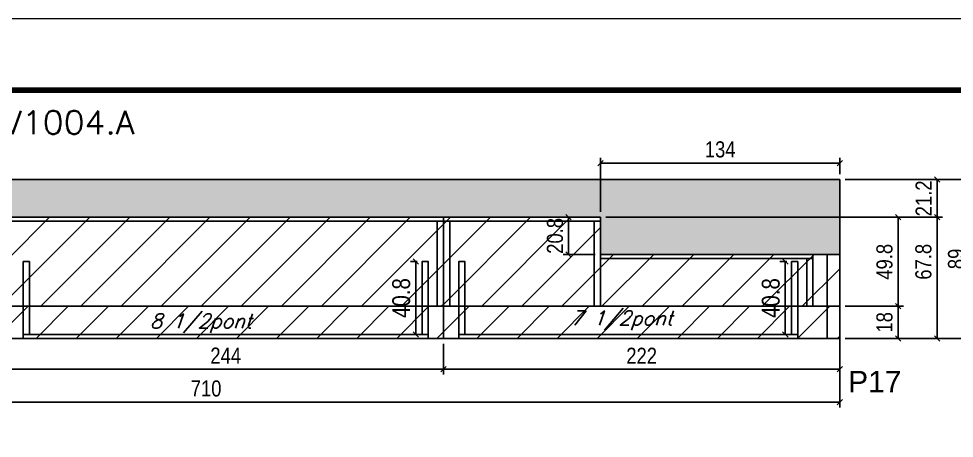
# Model space of a CAD drawing. Extents: x -20960 to -5926, y -2106 to 21915.
# Drawn here: x -6974 to -6450, y 20532 to 20767 of the extents above; entities that cross this region are included whole.
import ezdxf

# ---------------------------------------------------------------- set-up
doc = ezdxf.new("R2010")
doc.units = 0
doc.linetypes.add('DASHED', pattern=[0.75, 0.5, -0.25])
for name, color, linetype in [('5', 5, 'Continuous'), ('COTA', 241, 'Continuous'), ('Painéis', 200, 'Continuous'), ('Reaproveitamento', 251, 'Continuous'), ('SARR_2.2x7', 40, 'Continuous'), ('SARR_3.5x7', 81, 'Continuous'), ('texto', 7, 'Continuous')]:
    doc.layers.add(name, color=color, linetype=linetype)
for name, color, linetype, lineweight in [('Folhas', 255, 'Continuous', 9), ('SARRAFO DE PRESSAO', 251, 'DASHED', 9), ('Texto Seção', 7, 'Continuous', 15)]:
    doc.layers.add(name, color=color, linetype=linetype, lineweight=lineweight)
doc.styles.add('COTA TECNICA', font='techl___.ttf', dxfattribs={"height": 10})
doc.styles.add('COTA TECNICA-50', font='techl___.ttf', dxfattribs={"height": 9})
doc.styles.add('REGUA-120', font='ROMANS.shx', dxfattribs={"height": 15})
doc.styles.add('Romans', font='romans.shx')
doc.styles.get("Standard").update_dxf_attribs({"font": 'arial.ttf'})
doc.dimstyles.new('COTA PAINEL-50', dxfattribs={"dimtxt": 9, "dimasz": 3, "dimexe": 3, "dimexo": 3, "dimgap": 3, "dimtad": 1, "dimdec": 1, "dimzin": 12, "dimdsep": 46, "dimtxsty": 'COTA TECNICA-50', "dimblk1": 'OBLIQUE', "dimblk2": 'OBLIQUE', "dimsah": 1, "dimcen": 0.9, "dimclrd": 4, "dimclre": 4, "dimclrt": 240, "dimadec": 1, "dimazin": 3, "dimtfac": 1, "dimtdec": 1, "dimtmove": 0, "dimatfit": 3, "dimfxl": 1, "dimtolj": 1, "dimtzin": 12, "dimarcsym": 0})
doc.dimstyles.new('PAINEL', dxfattribs={"dimtxt": 10, "dimasz": 3, "dimexe": 3, "dimexo": 3, "dimgap": 3, "dimtad": 1, "dimdec": 1, "dimzin": 12, "dimdsep": 46, "dimtxsty": 'COTA TECNICA', "dimblk1": 'OBLIQUE', "dimblk2": 'OBLIQUE', "dimsah": 1, "dimcen": 0.9, "dimclrd": 4, "dimclre": 4, "dimclrt": 240, "dimadec": 1, "dimazin": 3, "dimtfac": 1, "dimtdec": 1, "dimtmove": 0, "dimatfit": 3, "dimfxl": 1, "dimtolj": 1, "dimtzin": 12, "dimarcsym": 0})
pattern_1 = [(45, (3178.797, 1313.465), (-11.22532, 11.22532), [])]
pattern_2 = [(45, (3170, 2277.15), (-11.22532, 11.22532), [])]

# ---------------------------------------------------------------- blocks, each defined once
blk = doc.blocks.new('9999999999')
at = {"layer": 'Folhas'}
blk.add_lwpolyline([(98138.98, 34190.21), (99623.98, 34190.21), (99623.98, 35240.21), (98138.98, 35240.21)], close=True, dxfattribs=at)
at = {"layer": 'Folhas', "color": 30, "const_width": 3}
blk.add_lwpolyline([(98213.98, 34230.21), (99583.98, 34230.21), (99583.98, 35200.21), (98213.98, 35200.21)], close=True, dxfattribs=at)
blk = doc.blocks.new('_Oblique')
at = {"color": 0, "linetype": 'ByBlock', "lineweight": -2}
blk.add_line((-0.5, -0.5), (0.5, 0.5), dxfattribs=at)
blk = doc.blocks.new('*D7792')
at = {"layer": 'COTA', "color": 4, "lineweight": -2, "transparency": 16777216}
for p, q in [((-6511.07, 20676.84), (-6438.29, 20676.84)), ((-6441.29, 20587.84), (-6441.29, 20676.84)), ((-6511.07, 20587.84), (-6438.29, 20587.84))]:
    blk.add_line(p, q, dxfattribs=at)
at = {"layer": 'Defpoints', "color": 0, "transparency": 16777216}
for p in [(-6514.07, 20676.84), (-6441.29, 20676.84), (-6514.07, 20587.84)]:
    blk.add_point(p, dxfattribs=at)
at = {"layer": 'COTA', "color": 4, "lineweight": -2, "transparency": 16777216, "xscale": 3, "yscale": 3, "zscale": 3}
for p, rotation in [((-6441.29, 20676.84), 90), ((-6441.29, 20587.84), 270)]:
    blk.add_blockref('_Oblique', p, dxfattribs=dict(at, rotation=rotation))
at = {"layer": 'COTA', "color": 240, "transparency": 16777216, "insert": (-6448.88, 20632.34), "char_height": 9, "attachment_point": 5, "rotation": 90, "style": 'COTA TECNICA-50'}
blk.add_mtext('\\A1;89', dxfattribs=at)
blk = doc.blocks.new('*D7772')
at = {"layer": 'COTA', "color": 4, "lineweight": -2, "transparency": 16777216}
for p, q in [((-6511.07, 20676.84), (-6456.56, 20676.84)), ((-6459.56, 20676.84), (-6459.56, 20655.64)), ((-6645.07, 20655.64), (-6456.56, 20655.64))]:
    blk.add_line(p, q, dxfattribs=at)
at = {"layer": 'Defpoints', "color": 0, "transparency": 16777216}
for p in [(-6514.07, 20676.84), (-6648.07, 20655.64), (-6459.56, 20655.64)]:
    blk.add_point(p, dxfattribs=at)
at = {"layer": 'COTA', "color": 4, "lineweight": -2, "transparency": 16777216, "xscale": 3, "yscale": 3, "zscale": 3}
for p, rotation in [((-6459.56, 20676.84), 90), ((-6459.56, 20655.64), 270)]:
    blk.add_blockref('_Oblique', p, dxfattribs=dict(at, rotation=rotation))
at = {"layer": 'COTA', "color": 240, "transparency": 16777216, "insert": (-6467.11, 20666.24), "char_height": 9, "attachment_point": 5, "rotation": 90, "style": 'COTA TECNICA-50'}
blk.add_mtext('\\A1;21.2', dxfattribs=at)
blk = doc.blocks.new('*D7773')
at = {"layer": 'COTA', "color": 4, "lineweight": -2, "transparency": 16777216}
for p, q in [((-6645.07, 20655.64), (-6456.56, 20655.64)), ((-6459.56, 20655.64), (-6459.56, 20587.84)), ((-6511.07, 20587.84), (-6456.56, 20587.84))]:
    blk.add_line(p, q, dxfattribs=at)
at = {"layer": 'Defpoints', "color": 0, "transparency": 16777216}
for p in [(-6648.07, 20655.64), (-6514.07, 20587.84), (-6459.56, 20587.84)]:
    blk.add_point(p, dxfattribs=at)
at = {"layer": 'COTA', "color": 4, "lineweight": -2, "transparency": 16777216, "xscale": 3, "yscale": 3, "zscale": 3}
for p, rotation in [((-6459.56, 20655.64), 90), ((-6459.56, 20587.84), 270)]:
    blk.add_blockref('_Oblique', p, dxfattribs=dict(at, rotation=rotation))
at = {"layer": 'COTA', "color": 240, "transparency": 16777216, "insert": (-6467.17, 20630.74), "char_height": 9, "attachment_point": 5, "rotation": 90, "style": 'COTA TECNICA-50'}
blk.add_mtext('\\A1;67.8', dxfattribs=at)
blk = doc.blocks.new('*D7775')
at = {"layer": 'COTA', "color": 4, "lineweight": -2, "transparency": 16777216}
for p, q in [((-6980.07, 20584.84), (-6980.07, 20567.63)), ((-6736.07, 20584.84), (-6736.07, 20567.63)), ((-6980.07, 20570.63), (-6736.07, 20570.63))]:
    blk.add_line(p, q, dxfattribs=at)
at = {"layer": 'Defpoints', "color": 0, "transparency": 16777216}
for p in [(-6980.07, 20587.84), (-6736.07, 20587.84), (-6736.07, 20570.63)]:
    blk.add_point(p, dxfattribs=at)
at = {"layer": 'COTA', "color": 4, "lineweight": -2, "transparency": 16777216, "xscale": 3, "yscale": 3, "zscale": 3, "rotation": 180}
blk.add_blockref('_Oblique', (-6980.07, 20570.63), dxfattribs=at)
at = {"layer": 'COTA', "color": 4, "lineweight": -2, "transparency": 16777216, "xscale": 3, "yscale": 3, "zscale": 3}
blk.add_blockref('_Oblique', (-6736.07, 20570.63), dxfattribs=at)
at = {"layer": 'COTA', "color": 240, "transparency": 16777216, "insert": (-6858.07, 20578.2), "char_height": 9, "attachment_point": 5, "style": 'COTA TECNICA-50'}
blk.add_mtext('\\A1;244', dxfattribs=at)
blk = doc.blocks.new('*D7776')
at = {"layer": 'COTA', "color": 4, "lineweight": -2, "transparency": 16777216}
for p, q in [((-6736.07, 20584.84), (-6736.07, 20567.63)), ((-6514.07, 20584.84), (-6514.07, 20567.63)), ((-6736.07, 20570.63), (-6514.07, 20570.63))]:
    blk.add_line(p, q, dxfattribs=at)
at = {"layer": 'Defpoints', "color": 0, "transparency": 16777216}
for p in [(-6736.07, 20587.84), (-6514.07, 20587.84), (-6514.07, 20570.63)]:
    blk.add_point(p, dxfattribs=at)
at = {"layer": 'COTA', "color": 4, "lineweight": -2, "transparency": 16777216, "xscale": 3, "yscale": 3, "zscale": 3, "rotation": 180}
blk.add_blockref('_Oblique', (-6736.07, 20570.63), dxfattribs=at)
at = {"layer": 'COTA', "color": 4, "lineweight": -2, "transparency": 16777216, "xscale": 3, "yscale": 3, "zscale": 3}
blk.add_blockref('_Oblique', (-6514.07, 20570.63), dxfattribs=at)
at = {"layer": 'COTA', "color": 240, "transparency": 16777216, "insert": (-6625.07, 20578.13), "char_height": 9, "attachment_point": 5, "style": 'COTA TECNICA-50'}
blk.add_mtext('\\A1;222', dxfattribs=at)
blk = doc.blocks.new('*D7777')
at = {"layer": 'COTA', "color": 4, "lineweight": -2, "transparency": 16777216}
for p, q in [((-7224.07, 20584.84), (-7224.07, 20549.17)), ((-6514.07, 20584.84), (-6514.07, 20549.17)), ((-6514.07, 20552.17), (-7224.07, 20552.17))]:
    blk.add_line(p, q, dxfattribs=at)
at = {"layer": 'Defpoints', "color": 0, "transparency": 16777216}
for p in [(-7224.07, 20587.84), (-6514.07, 20587.84), (-7224.07, 20552.17)]:
    blk.add_point(p, dxfattribs=at)
at = {"layer": 'COTA', "color": 4, "lineweight": -2, "transparency": 16777216, "xscale": 3, "yscale": 3, "zscale": 3, "rotation": 180}
blk.add_blockref('_Oblique', (-7224.07, 20552.17), dxfattribs=at)
at = {"layer": 'COTA', "color": 4, "lineweight": -2, "transparency": 16777216, "xscale": 3, "yscale": 3, "zscale": 3}
blk.add_blockref('_Oblique', (-6514.07, 20552.17), dxfattribs=at)
at = {"layer": 'COTA', "color": 240, "transparency": 16777216, "insert": (-6869.07, 20559.76), "char_height": 9, "attachment_point": 5, "style": 'COTA TECNICA-50'}
blk.add_mtext('\\A1;710', dxfattribs=at)
blk = doc.blocks.new('*D7794')
at = {"layer": 'COTA', "color": 4, "lineweight": -2, "transparency": 16777216}
for p, q in [((-6648.07, 20658.64), (-6648.07, 20688.91)), ((-6514.07, 20679.84), (-6514.07, 20688.91)), ((-6648.07, 20685.91), (-6514.07, 20685.91))]:
    blk.add_line(p, q, dxfattribs=at)
at = {"layer": 'Defpoints', "color": 0, "transparency": 16777216}
for p in [(-6514.07, 20685.91), (-6514.07, 20676.84), (-6648.07, 20655.64)]:
    blk.add_point(p, dxfattribs=at)
at = {"layer": 'COTA', "color": 4, "lineweight": -2, "transparency": 16777216, "xscale": 3, "yscale": 3, "zscale": 3, "rotation": 180}
blk.add_blockref('_Oblique', (-6648.07, 20685.91), dxfattribs=at)
at = {"layer": 'COTA', "color": 4, "lineweight": -2, "transparency": 16777216, "xscale": 3, "yscale": 3, "zscale": 3}
blk.add_blockref('_Oblique', (-6514.07, 20685.91), dxfattribs=at)
at = {"layer": 'COTA', "color": 240, "transparency": 16777216, "insert": (-6581.07, 20693.61), "char_height": 9, "attachment_point": 5, "style": 'COTA TECNICA-50'}
blk.add_mtext('\\A1;134', dxfattribs=at)
blk = doc.blocks.new('*D7796')
at = {"layer": 'COTA', "color": 4, "lineweight": -2, "transparency": 16777216}
for p, q in [((-6651.07, 20655.64), (-6668.98, 20655.64)), ((-6665.98, 20634.84), (-6665.98, 20655.64)), ((-6651.07, 20634.84), (-6668.98, 20634.84))]:
    blk.add_line(p, q, dxfattribs=at)
at = {"layer": 'Defpoints', "color": 0, "transparency": 16777216}
for p in [(-6665.98, 20655.64), (-6648.07, 20655.64), (-6648.07, 20634.84)]:
    blk.add_point(p, dxfattribs=at)
at = {"layer": 'COTA', "color": 4, "lineweight": -2, "transparency": 16777216, "xscale": 3, "yscale": 3, "zscale": 3}
for p, rotation in [((-6665.98, 20655.64), 90), ((-6665.98, 20634.84), 270)]:
    blk.add_blockref('_Oblique', p, dxfattribs=dict(at, rotation=rotation))
at = {"layer": 'COTA', "color": 240, "transparency": 16777216, "insert": (-6673.59, 20645.24), "char_height": 9, "attachment_point": 5, "rotation": 90, "style": 'COTA TECNICA-50'}
blk.add_mtext('\\A1;20.8', dxfattribs=at)
blk = doc.blocks.new('*D7779')
at = {"layer": 'COTA', "color": 4, "lineweight": -2, "ltscale": 25, "transparency": 16777216}
for p, q in [((-6750.77, 20630.84), (-6754.6, 20630.84)), ((-6751.6, 20630.84), (-6751.6, 20590.04)), ((-6750.77, 20590.04), (-6754.6, 20590.04))]:
    blk.add_line(p, q, dxfattribs=at)
at = {"layer": 'Defpoints', "color": 0, "ltscale": 25, "transparency": 16777216}
for p in [(-6747.77, 20630.84), (-6751.6, 20590.04), (-6747.77, 20590.04)]:
    blk.add_point(p, dxfattribs=at)
at = {"layer": 'COTA', "color": 4, "lineweight": -2, "ltscale": 25, "transparency": 16777216, "xscale": 3, "yscale": 3, "zscale": 3}
for p, rotation in [((-6751.6, 20630.84), 90), ((-6751.6, 20590.04), 270)]:
    blk.add_blockref('_Oblique', p, dxfattribs=dict(at, rotation=rotation))
at = {"layer": 'COTA', "color": 240, "ltscale": 25, "transparency": 16777216, "insert": (-6759.72, 20610.44), "char_height": 10, "attachment_point": 5, "rotation": 90, "style": 'COTA TECNICA'}
blk.add_mtext('\\A1;40.8', dxfattribs=at)
blk = doc.blocks.new('*D7780')
at = {"layer": 'COTA', "color": 4, "lineweight": -2, "ltscale": 25, "transparency": 16777216}
for p, q in [((-6543.75, 20630.84), (-6547.57, 20630.84)), ((-6544.57, 20630.84), (-6544.57, 20590.04)), ((-6543.75, 20590.04), (-6547.57, 20590.04))]:
    blk.add_line(p, q, dxfattribs=at)
at = {"layer": 'Defpoints', "color": 0, "ltscale": 25, "transparency": 16777216}
for p in [(-6540.75, 20630.84), (-6544.57, 20590.04), (-6540.75, 20590.04)]:
    blk.add_point(p, dxfattribs=at)
at = {"layer": 'COTA', "color": 4, "lineweight": -2, "ltscale": 25, "transparency": 16777216, "xscale": 3, "yscale": 3, "zscale": 3}
for p, rotation in [((-6544.57, 20630.84), 90), ((-6544.57, 20590.04), 270)]:
    blk.add_blockref('_Oblique', p, dxfattribs=dict(at, rotation=rotation))
at = {"layer": 'COTA', "color": 240, "ltscale": 25, "transparency": 16777216, "insert": (-6552.7, 20610.44), "char_height": 10, "attachment_point": 5, "rotation": 90, "style": 'COTA TECNICA'}
blk.add_mtext('\\A1;40.8', dxfattribs=at)
blk = doc.blocks.new('*D7797')
at = {"layer": 'COTA', "color": 4, "lineweight": -2, "transparency": 16777216}
for p, q in [((-6645.07, 20655.64), (-6478.4, 20655.64)), ((-6481.4, 20605.84), (-6481.4, 20655.64)), ((-6511.07, 20605.84), (-6478.4, 20605.84))]:
    blk.add_line(p, q, dxfattribs=at)
at = {"layer": 'Defpoints', "color": 0, "transparency": 16777216}
for p in [(-6648.07, 20655.64), (-6481.4, 20655.64), (-6514.07, 20605.84)]:
    blk.add_point(p, dxfattribs=at)
at = {"layer": 'COTA', "color": 4, "lineweight": -2, "transparency": 16777216, "xscale": 3, "yscale": 3, "zscale": 3}
for p, rotation in [((-6481.4, 20655.64), 90), ((-6481.4, 20605.84), 270)]:
    blk.add_blockref('_Oblique', p, dxfattribs=dict(at, rotation=rotation))
at = {"layer": 'COTA', "color": 240, "transparency": 16777216, "insert": (-6488.99, 20630.74), "char_height": 9, "attachment_point": 5, "rotation": 90, "style": 'COTA TECNICA-50'}
blk.add_mtext('\\A1;49.8', dxfattribs=at)
blk = doc.blocks.new('*D7798')
at = {"layer": 'COTA', "color": 4, "lineweight": -2, "transparency": 16777216}
for p, q in [((-6511.07, 20605.84), (-6478.4, 20605.84)), ((-6481.4, 20605.84), (-6481.4, 20587.84)), ((-6511.07, 20587.84), (-6478.4, 20587.84))]:
    blk.add_line(p, q, dxfattribs=at)
at = {"layer": 'Defpoints', "color": 0, "transparency": 16777216}
for p in [(-6514.07, 20605.84), (-6514.07, 20587.84), (-6481.4, 20587.84)]:
    blk.add_point(p, dxfattribs=at)
at = {"layer": 'COTA', "color": 4, "lineweight": -2, "transparency": 16777216, "xscale": 3, "yscale": 3, "zscale": 3}
for p, rotation in [((-6481.4, 20605.84), 90), ((-6481.4, 20587.84), 270)]:
    blk.add_blockref('_Oblique', p, dxfattribs=dict(at, rotation=rotation))
at = {"layer": 'COTA', "color": 240, "transparency": 16777216, "insert": (-6488.98, 20596.84), "char_height": 9, "attachment_point": 5, "rotation": 90, "style": 'COTA TECNICA-50'}
blk.add_mtext('\\A1;18', dxfattribs=at)

msp = doc.modelspace()

# ---------------------------------------------------------------- hatches: boundary and pattern name
at = {"layer": 'COTA', "linetype": 'ByBlock'}
h = msp.add_hatch(dxfattribs=at)
h.set_pattern_fill('AR-CONC', color=256, scale=0.03)
h.set_pattern_definition([(50, (4763.7966, 1313.4652), (5.4655401, -0.4781726), [0.5715, -6.2865]), (355, (4763.7966, 1313.465), (-1.0573026, 5.7317054), [0.4572, -5.0292175]), (100.451445, (4764.252, 1313.4254), (4.4082374, 5.2535326), [0.4857003, -5.3427073]), (46.1842, (4763.7966, 1314.989), (8.1323712, -1.2612698), [0.85725, -9.42975]), (96.635558, (4764.474, 1314.884), (7.122124, 7.4227837), [0.7285507, -8.0140682]), (351.18415, (4763.7966, 1314.989), (7.122124, 7.4227837), [0.685799, -7.543792]), (21, (4764.5586, 1314.6082), (4.5484317, -3.06795595), [0.5715, -6.2865]), (326, (4764.5586, 1314.608), (1.8540609, 5.525639), [0.4572, -5.0292]), (71.451445, (4764.9376, 1314.3526), (6.4024926, 2.4576831), [0.4857003, -5.3426981]), (37.5, (4763.7966, 1313.4652), (0.0926581, 2.53665117), [0, -4.96824, 0, -5.1054, 0, -5.04825]), (7.5, (4763.7966, 1313.4652), (2.00458988, 3.00541724), [0, -2.91084, 0, -4.85394, 0, -1.92405]), (327.5, (4762.0973, 1313.4652), (4.06771786, -0.17186232), [0, -1.905, 0, -5.9436, 0, -7.8867]), (317.5, (4761.3353, 1313.4652), (4.44387544, 0.76279473), [0, -2.4765, 0, -3.94716, 0, -5.6007])])
h.paths.add_polyline_path([(-7090.07, 20634.84), (-7090.07, 20655.64), (-6648.07, 20655.64), (-6648.07, 20634.84), (-6514.07, 20634.84), (-6514.07, 20676.84), (-7224.07, 20676.84), (-7224.07, 20634.84)])
at = {"layer": 'Reaproveitamento', "transparency": 33554684}
h = msp.add_hatch(dxfattribs=at)
h.set_pattern_fill('ANSI31', color=256, scale=5)
h.set_pattern_definition(pattern_1)
h.paths.add_polyline_path([(-6980.07, 20655.64), (-6980.07, 20605.84), (-6736.07, 20605.84), (-6736.07, 20655.64)])
h = msp.add_hatch(dxfattribs=at)
h.set_pattern_fill('ANSI31', color=256, scale=5)
h.set_pattern_definition(pattern_1)
h.paths.add_polyline_path([(-6514.07, 20605.84), (-6514.07, 20634.84), (-6648.07, 20634.84), (-6648.07, 20655.64), (-6736.07, 20655.64), (-6736.07, 20605.84)])
h = msp.add_hatch(dxfattribs=at)
h.set_pattern_fill('ANSI31', color=256, scale=5)
h.set_pattern_definition(pattern_2)
h.paths.add_polyline_path([(-6980.07, 20605.84), (-6980.07, 20587.84), (-6736.07, 20587.84), (-6736.07, 20605.84)])
h = msp.add_hatch(dxfattribs=at)
h.set_pattern_fill('ANSI31', color=256, scale=5)
h.set_pattern_definition(pattern_2)
h.paths.add_polyline_path([(-6514.07, 20587.84), (-6514.07, 20605.84), (-6736.07, 20605.84), (-6736.07, 20587.84)])

# ---------------------------------------------------------------- linework, layer by layer
at = {"layer": 'COTA', "linetype": 'ByBlock'}
for p, q in [((-6514.07, 20676.84), (-7224.07, 20676.84)), ((-6514.07, 20634.84), (-6514.07, 20676.84)), ((-6514.07, 20568.61), (-6514.07, 20587.84))]:
    msp.add_line(p, q, dxfattribs=at)
at = {"layer": 'Painéis'}
for p, q in [((-7090.07, 20655.64), (-6648.07, 20655.64)), ((-6736.07, 20587.84), (-6736.07, 20655.64)), ((-6648.07, 20634.84), (-6648.07, 20655.64)), ((-6648.07, 20634.84), (-6514.07, 20634.84)), ((-6514.07, 20587.84), (-6514.07, 20634.84)), ((-7224.07, 20605.84), (-6514.07, 20605.84)), ((-7224.07, 20587.84), (-6514.07, 20587.84))]:
    msp.add_line(p, q, dxfattribs=at)
at = {"layer": 'SARR_2.2x7', "linetype": 'Continuous'}
for p, q in [((-6980.07, 20653.44), (-6736.07, 20653.44)), ((-6736.07, 20653.44), (-6648.07, 20653.44)), ((-6648.07, 20632.64), (-6529.07, 20632.64)), ((-6521.07, 20605.84), (-6521.07, 20634.84)), ((-6521.07, 20587.84), (-6521.07, 20605.84))]:
    msp.add_line(p, q, dxfattribs=at)
at = {"layer": 'SARR_2.2x7', "linetype": 'Continuous', "ltscale": 50}
for p, q in [((-6971.54, 20590.04), (-6744.59, 20590.04)), ((-6727.54, 20590.04), (-6537.57, 20590.04))]:
    msp.add_line(p, q, dxfattribs=at)
at = {"layer": 'SARR_3.5x7'}
for p, q in [((-6739.59, 20653.44), (-6739.59, 20605.84)), ((-6732.54, 20653.44), (-6732.54, 20605.84)), ((-6651.57, 20605.84), (-6651.57, 20653.44)), ((-6648.07, 20605.84), (-6648.07, 20655.64)), ((-6532.57, 20605.84), (-6532.57, 20632.64)), ((-6529.07, 20605.84), (-6529.07, 20634.84))]:
    msp.add_line(p, q, dxfattribs=at)
for points in [[(-6968.04, 20590.04), (-6968.04, 20630.84), (-6971.54, 20630.84), (-6971.54, 20587.84)], [(-6748.09, 20590.04), (-6748.09, 20630.84), (-6744.59, 20630.84), (-6744.59, 20587.84)], [(-6724.04, 20590.04), (-6724.04, 20630.84), (-6727.54, 20630.84), (-6727.54, 20587.84)], [(-6541.07, 20590.04), (-6541.07, 20630.84), (-6537.57, 20630.84), (-6537.57, 20587.84)]]:
    msp.add_lwpolyline(points, dxfattribs=at)

# ---------------------------------------------------------------- block references
at = {"layer": 'SARRAFO DE PRESSAO', "color": 6, "linetype": 'ByBlock'}
msp.add_blockref('9999999999', (-105577.48, -14473.39), dxfattribs=at)

# ---------------------------------------------------------------- texts
at = {"layer": '5', "linetype": 'Continuous'}
msp.add_text('P17', height=12, rotation=0, dxfattribs=at).set_placement((-6509.36, 20557.66))
at = {"layer": 'texto', "color": 2, "char_height": 8, "attachment_point": 5, "style": 'Romans'}
for s, insert in [('{\\Q19;\\C256;7 1/2pont}', (-6636.19, 20597.87)), ('{\\Q19;\\C256;8 1/2pont}', (-6871.98, 20596.24))]:
    msp.add_mtext(s, dxfattribs=dict(at, insert=insert))
at = {"layer": 'Texto Seção', "style": 'REGUA-120', "width": 1.05}
msp.add_text('CONT. V1002.A+V1003.A+V1004.A', height=13, dxfattribs=at).set_placement((-7223.24, 20702.24))

# ---------------------------------------------------------------- dimensions: what is measured, and where the dimension line sits
at = {"layer": 'COTA'}
for base, p1, p2, picture, middle in [((-6514.07, 20685.91), (-6648.07, 20655.64), (-6514.07, 20676.84), '*D7794', (-6581.07, 20693.61)), ((-7224.07, 20552.17), (-6514.07, 20587.84), (-7224.07, 20587.84), '*D7777', (-6869.07, 20559.76))]:
    dim = msp.add_linear_dim(base=base, p1=p1, p2=p2, dimstyle='COTA PAINEL-50', dxfattribs=at)
    dim.commit()
    dim.dimension.update_dxf_attribs({"geometry": picture, "text_midpoint": middle})
for base, p1, picture, middle in [((-6459.56, 20655.64), (-6514.07, 20676.84), '*D7772', (-6459.56, 20666.24)), ((-6665.98, 20655.64), (-6648.07, 20634.84), '*D7796', (-6665.98, 20645.24))]:
    dim = msp.add_linear_dim(base=base, p1=p1, p2=(-6648.07, 20655.64), angle=90, dimstyle='COTA PAINEL-50', dxfattribs=at)
    dim.commit()
    dim.dimension.update_dxf_attribs({"geometry": picture, "text_midpoint": middle, "dimtype": 160})
for base, p1, p2, picture, middle in [((-6441.29, 20676.84), (-6514.07, 20587.84), (-6514.07, 20676.84), '*D7792', (-6448.88, 20632.34)), ((-6481.4, 20655.64), (-6514.07, 20605.84), (-6648.07, 20655.64), '*D7797', (-6488.99, 20630.74)), ((-6481.4, 20587.84), (-6514.07, 20605.84), (-6514.07, 20587.84), '*D7798', (-6488.98, 20596.84))]:
    dim = msp.add_linear_dim(base=base, p1=p1, p2=p2, angle=90, dimstyle='COTA PAINEL-50', dxfattribs=at)
    dim.commit()
    dim.dimension.update_dxf_attribs({"geometry": picture, "text_midpoint": middle})
dim = msp.add_linear_dim(base=(-6459.56, 20587.84), p1=(-6648.07, 20655.64), p2=(-6514.07, 20587.84), angle=90, dimstyle='COTA PAINEL-50', override={"dimtmove": 1}, dxfattribs=at)
dim.commit()
dim.dimension.update_dxf_attribs({"geometry": '*D7773', "text_midpoint": (-6459.56, 20630.74), "dimtype": 160})
at = {"layer": 'COTA', "ltscale": 25}
for base, p1, p2, picture, middle in [((-6751.6, 20590.04), (-6747.77, 20630.84), (-6747.77, 20590.04), '*D7779', (-6759.72, 20610.44)), ((-6544.57, 20590.04), (-6540.75, 20630.84), (-6540.75, 20590.04), '*D7780', (-6552.7, 20610.44))]:
    dim = msp.add_linear_dim(base=base, p1=p1, p2=p2, angle=90, dimstyle='PAINEL', dxfattribs=at)
    dim.commit()
    dim.dimension.update_dxf_attribs({"geometry": picture, "text_midpoint": middle})
at = {"layer": 'COTA'}
for base, p1, p2, picture, middle in [((-6736.07, 20570.63), (-6980.07, 20587.84), (-6736.07, 20587.84), '*D7775', (-6858.07, 20578.2)), ((-6514.07, 20570.63), (-6736.07, 20587.84), (-6514.07, 20587.84), '*D7776', (-6625.07, 20578.13))]:
    dim = msp.add_linear_dim(base=base, p1=p1, p2=p2, dimstyle='COTA PAINEL-50', override={"dimtmove": 1}, dxfattribs=at)
    dim.commit()
    dim.dimension.update_dxf_attribs({"geometry": picture, "text_midpoint": middle})

doc.saveas('drawing.dxf')
